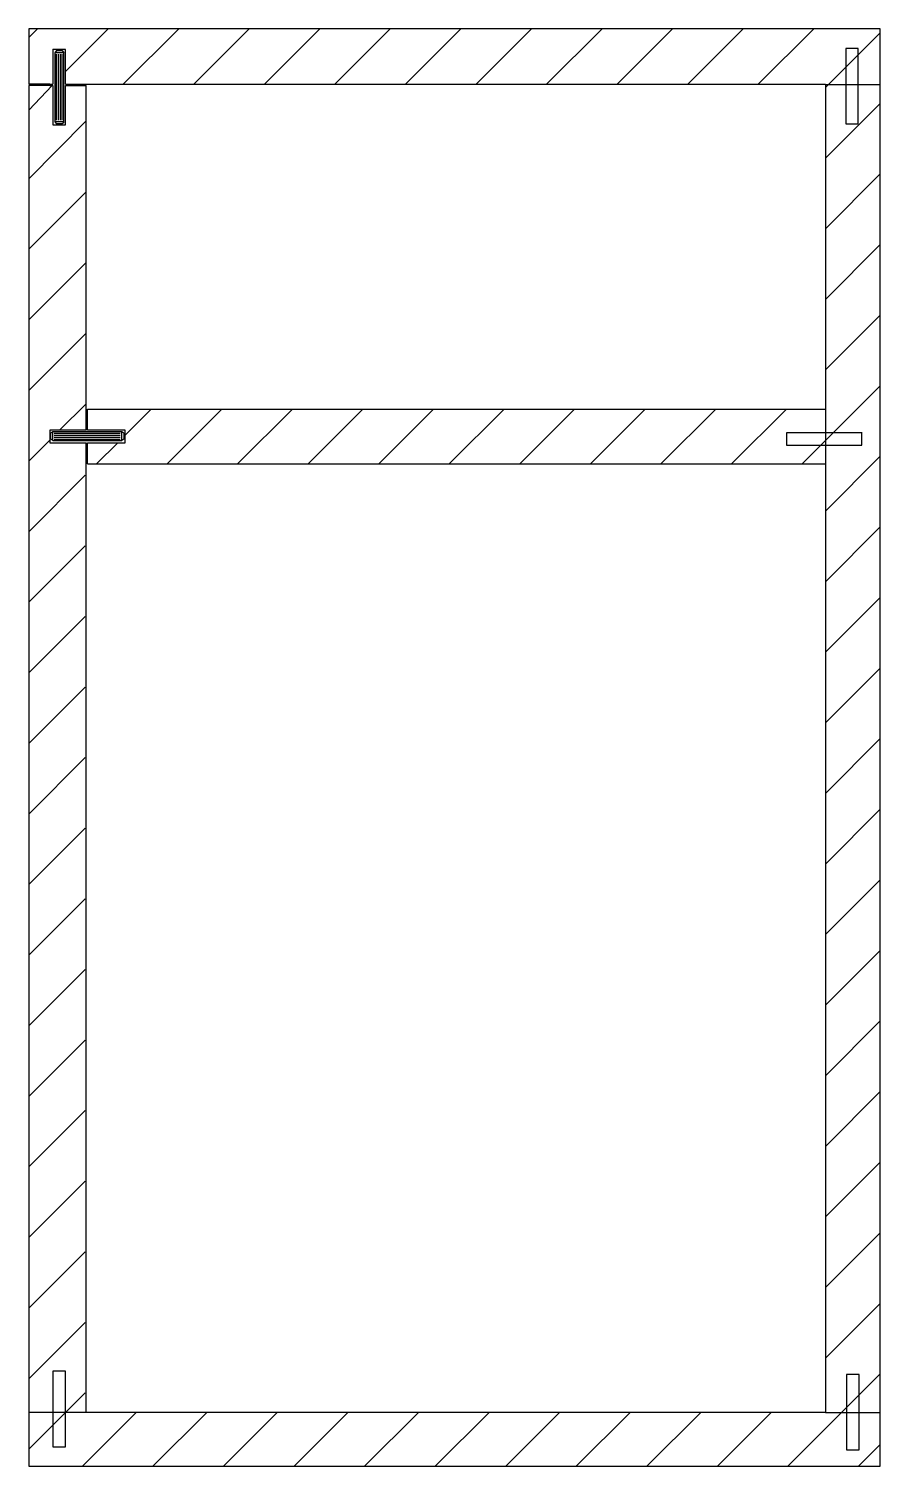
# Model space of a CAD drawing. Header units: millimetres. Extents: x -1084 to -736, y -72 to 829.
# Drawn here: x -912.6 to -880.6, y 437.4 to 491.4 of the extents above; entities that cross this region are included whole.
import ezdxf

# ---------------------------------------------------------------- set-up
doc = ezdxf.new("R2010")
doc.units = ezdxf.units.MM
doc.layers.add('Chiodi', color=1, linetype='Continuous')
doc.layers.add('Oltedal', color=191, linetype='Continuous')

msp = doc.modelspace()

# ---------------------------------------------------------------- hatches: boundary and pattern name
h = msp.add_hatch()
h.set_pattern_fill('ANSI31', color=256, scale=15)
h.set_pattern_definition([(45, (-1189.5758, 78.8715), (-1.325825, 1.325825), [])])
h.paths.add_polyline_path([(-908.963, 475.88), (-910.465, 475.88), (-910.465, 475.084), (-882.642, 475.084), (-882.642, 477.143), (-910.465, 477.143), (-910.465, 476.348), (-908.963, 476.348)])

# ---------------------------------------------------------------- linework, layer by layer
at = {"linetype": 'Continuous'}
for p, q in [((-912.583, 491.099), (-912.252, 491.43)), ((-911.203, 489.827), (-909.6, 491.43)), ((-909.044, 489.334), (-906.948, 491.43)), ((-906.393, 489.334), (-904.297, 491.43)), ((-903.741, 489.334), (-901.645, 491.43)), ((-901.089, 489.334), (-898.994, 491.43)), ((-898.438, 489.334), (-896.342, 491.43)), ((-895.786, 489.334), (-893.69, 491.43)), ((-893.134, 489.334), (-891.039, 491.43)), ((-890.483, 489.334), (-888.387, 491.43)), ((-887.831, 489.334), (-885.735, 491.43)), ((-885.179, 489.334), (-883.084, 491.43)), ((-882.642, 489.22), (-880.583, 491.279)), ((-882.642, 486.568), (-880.583, 488.627)), ((-912.583, 485.796), (-910.428, 487.971)), ((-882.642, 483.917), (-880.583, 485.976)), ((-912.583, 483.144), (-910.428, 485.298)), ((-882.642, 481.265), (-880.583, 483.324)), ((-912.583, 480.492), (-910.428, 482.647)), ((-882.642, 478.613), (-880.583, 480.672)), ((-912.583, 477.841), (-910.428, 479.996)), ((-882.642, 475.962), (-880.583, 478.021)), ((-911.424, 476.348), (-910.428, 477.343)), ((-912.583, 475.189), (-911.796, 475.977)), ((-882.642, 473.31), (-880.583, 475.369)), ((-912.583, 472.537), (-910.465, 474.655)), ((-882.642, 470.658), (-880.583, 472.718)), ((-912.583, 469.886), (-910.465, 472.003)), ((-882.642, 468.007), (-880.583, 470.066)), ((-912.583, 467.234), (-910.465, 469.351)), ((-882.642, 465.355), (-880.583, 467.414)), ((-912.583, 464.582), (-910.465, 466.7)), ((-882.642, 462.704), (-880.583, 464.763)), ((-912.583, 461.931), (-910.465, 464.048)), ((-882.642, 460.052), (-880.583, 462.111)), ((-912.583, 459.279), (-910.465, 461.396)), ((-882.642, 457.4), (-880.583, 459.459)), ((-912.583, 456.627), (-910.465, 458.745)), ((-882.642, 454.749), (-880.583, 456.808)), ((-912.583, 453.976), (-910.465, 456.093)), ((-882.642, 452.097), (-880.583, 454.156)), ((-912.583, 451.324), (-910.465, 453.441)), ((-882.642, 449.445), (-880.583, 451.504)), ((-912.583, 448.672), (-910.465, 450.79)), ((-882.642, 446.794), (-880.583, 448.853)), ((-912.583, 446.021), (-910.465, 448.138)), ((-882.642, 444.142), (-880.583, 446.201)), ((-912.583, 443.369), (-910.465, 445.487)), ((-882.642, 441.49), (-880.583, 443.549)), ((-912.583, 440.718), (-910.465, 442.835)), ((-884.051, 437.43), (-880.583, 440.898)), ((-912.583, 438.066), (-910.465, 440.183)), ((-910.567, 437.43), (-908.544, 439.452)), ((-907.915, 437.43), (-905.893, 439.452)), ((-905.264, 437.43), (-903.241, 439.452)), ((-902.612, 437.43), (-900.589, 439.452)), ((-899.96, 437.43), (-897.938, 439.452)), ((-897.309, 437.43), (-895.286, 439.452)), ((-894.657, 437.43), (-892.635, 439.452)), ((-892.006, 437.43), (-889.983, 439.452)), ((-889.354, 437.43), (-887.331, 439.452)), ((-886.702, 437.43), (-884.68, 439.452)), ((-881.399, 437.43), (-880.583, 438.246))]:
    msp.add_line(p, q, dxfattribs=at)
msp.add_line((-911.707, 489.299), (-912.583, 488.369))
at = {"layer": 'Chiodi', "color": 1}
for p, q in [((-911.542, 490.613), (-911.596, 490.53)), ((-911.266, 490.53), (-911.596, 490.53)), ((-911.596, 490.53), (-911.596, 487.937)), ((-911.542, 490.613), (-911.321, 490.613)), ((-911.542, 487.99), (-911.542, 490.47)), ((-911.468, 487.99), (-911.468, 490.47)), ((-911.394, 487.99), (-911.394, 490.47)), ((-911.321, 490.613), (-911.266, 490.53)), ((-911.321, 487.99), (-911.321, 490.47)), ((-911.266, 487.937), (-911.266, 490.53)), ((-911.596, 487.937), (-911.542, 487.862)), ((-911.266, 487.937), (-911.596, 487.937)), ((-911.266, 487.937), (-911.321, 487.862)), ((-911.683, 476.291), (-911.757, 476.237)), ((-911.683, 475.961), (-911.683, 476.291)), ((-909.09, 476.291), (-911.683, 476.291)), ((-909.006, 476.237), (-909.09, 476.291)), ((-909.09, 475.961), (-909.09, 476.291)), ((-911.683, 475.961), (-911.757, 476.017)), ((-911.683, 475.961), (-909.09, 475.961)), ((-911.629, 476.237), (-909.15, 476.237)), ((-911.629, 476.164), (-909.15, 476.164)), ((-911.629, 476.09), (-909.15, 476.09)), ((-911.629, 476.017), (-909.15, 476.017)), ((-909.006, 476.017), (-909.09, 475.961)), ((-909.006, 476.237), (-909.006, 476.017))]:
    msp.add_line(p, q, dxfattribs=at)
at = {"layer": 'Chiodi'}
for p, q in [((-881.881, 490.692), (-881.881, 487.856)), ((-881.413, 490.689), (-881.881, 490.689)), ((-881.413, 487.856), (-881.413, 490.689)), ((-881.881, 487.856), (-881.413, 487.856)), ((-881.266, 476.249), (-884.102, 476.249)), ((-884.102, 476.249), (-884.102, 475.781)), ((-884.102, 475.781), (-881.269, 475.781)), ((-881.269, 475.781), (-881.269, 476.249)), ((-911.672, 440.999), (-911.672, 438.163)), ((-911.204, 440.996), (-911.672, 440.996)), ((-911.204, 438.163), (-911.204, 440.996)), ((-881.846, 440.88), (-881.846, 438.044)), ((-881.378, 440.877), (-881.846, 440.877)), ((-881.378, 438.044), (-881.378, 440.877)), ((-911.672, 438.163), (-911.204, 438.163)), ((-881.846, 438.044), (-881.378, 438.044))]:
    msp.add_line(p, q, dxfattribs=at)
at = {"layer": 'Chiodi', "color": 1, "linetype": 'Continuous'}
for p, q in [((-911.321, 487.862), (-911.542, 487.862)), ((-911.757, 476.017), (-911.757, 476.237))]:
    msp.add_line(p, q, dxfattribs=at)
at = {"layer": 'Oltedal'}
for p, q in [((-912.583, 491.43), (-912.583, 489.349)), ((-880.583, 491.43), (-912.583, 491.43)), ((-880.583, 437.43), (-880.583, 491.43)), ((-911.671, 490.659), (-911.671, 489.349)), ((-911.203, 490.656), (-911.671, 490.656)), ((-911.203, 489.349), (-911.203, 490.656)), ((-911.794, 489.349), (-912.583, 489.349)), ((-912.583, 489.299), (-912.583, 487.09)), ((-911.794, 489.299), (-912.583, 489.299)), ((-911.794, 489.349), (-911.671, 489.349)), ((-911.794, 489.299), (-911.671, 489.299)), ((-911.671, 489.299), (-911.671, 489.23)), ((-911.203, 489.349), (-910.465, 489.349)), ((-911.203, 489.23), (-911.203, 489.299)), ((-911.203, 489.299), (-910.428, 489.299)), ((-910.465, 489.349), (-882.642, 489.349)), ((-910.428, 476.348), (-910.428, 489.299)), ((-882.642, 489.334), (-882.642, 439.452)), ((-882.642, 489.334), (-880.583, 489.334)), ((-911.671, 489.23), (-911.671, 487.823)), ((-911.203, 487.823), (-911.203, 489.23)), ((-911.671, 487.823), (-911.203, 487.823)), ((-912.583, 487.11), (-912.583, 437.43)), ((-910.378, 477.143), (-882.642, 477.143)), ((-910.378, 476.348), (-910.378, 477.143)), ((-910.428, 476.348), (-911.796, 476.348)), ((-911.796, 476.348), (-911.796, 475.88)), ((-908.96, 476.348), (-910.378, 476.348)), ((-908.963, 475.88), (-908.963, 476.348)), ((-911.796, 475.88), (-910.428, 475.88)), ((-910.428, 439.452), (-910.428, 475.88)), ((-910.374, 475.88), (-908.963, 475.88)), ((-910.374, 475.084), (-910.374, 475.88)), ((-910.374, 475.084), (-882.642, 475.084)), ((-910.465, 439.452), (-912.583, 439.452)), ((-882.642, 439.452), (-910.465, 439.452)), ((-882.642, 439.452), (-880.583, 439.452)), ((-912.583, 437.43), (-880.583, 437.43))]:
    msp.add_line(p, q, dxfattribs=at)

doc.saveas('drawing.dxf')
